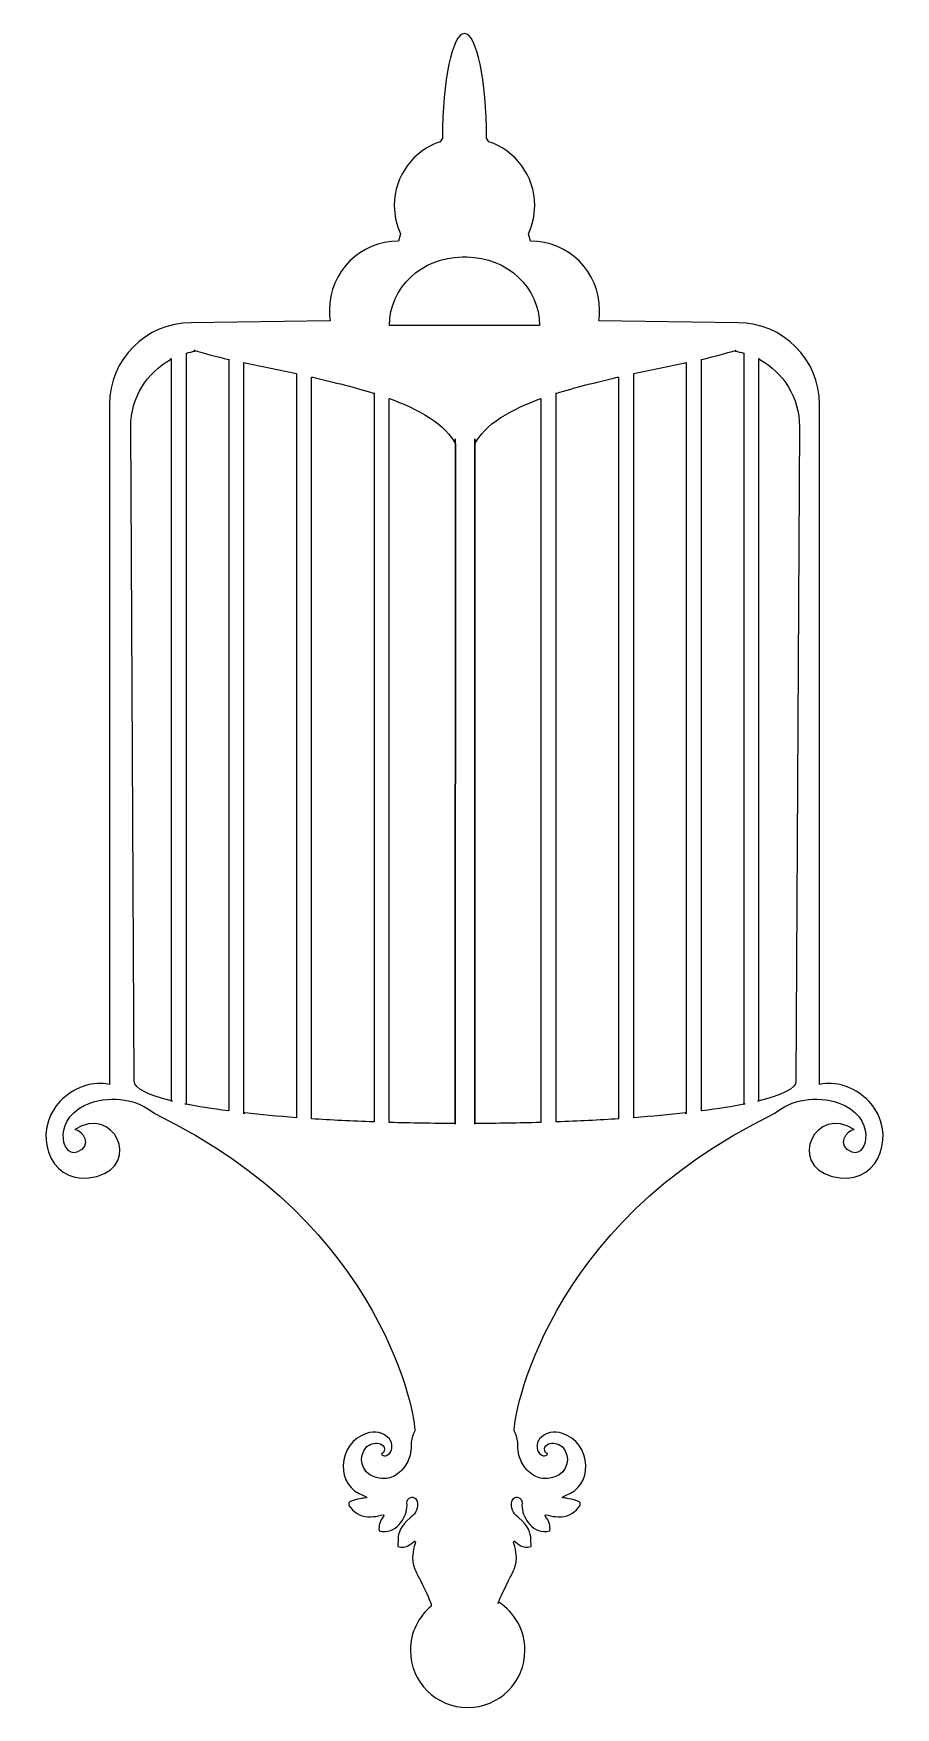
# Model space of a CAD drawing. Header units: centimetres. Extents: x -4.5 to 4.5, y -8.7 to 8.7.
import ezdxf

# ---------------------------------------------------------------- set-up
doc = ezdxf.new("R2010")
doc.units = ezdxf.units.CM
doc.header["$MEASUREMENT"] = 0
doc.layers.add('Camada 1', color=7, linetype='Continuous')

msp = doc.modelspace()

# ---------------------------------------------------------------- linework, layer by layer
at = {"layer": 'Camada 1'}
for points, knots in [([(0.35799, -7.63033), (0.52193, -7.73672), (0.63038, -7.9215), (0.63038, -8.13156), (0.63038, -8.13156), (0.63038, -8.46152), (0.36297, -8.72896), (0.033, -8.72896), (0.033, -8.72896), (-0.29696, -8.72896), (-0.56443, -8.46152), (-0.56443, -8.13156), (-0.56443, -8.13156), (-0.56443, -7.94693), (-0.48074, -7.78197), (-0.34906, -7.67235), (-0.34906, -7.67235), (-0.34906, -7.67235), (-0.34753, -7.65116), (-0.34753, -7.65116), (-0.34753, -7.65116), (-0.36087, -7.61071), (-0.39108, -7.53982), (-0.45649, -7.4119), (-0.45649, -7.4119), (-0.47615, -7.37277), (-0.49475, -7.34102), (-0.51729, -7.28638), (-0.51729, -7.28638), (-0.53711, -7.23788), (-0.54478, -7.18954), (-0.54018, -7.13917), (-0.54018, -7.13917), (-0.53711, -7.09578), (-0.52941, -7.05924), (-0.51404, -7.0186), (-0.51404, -7.0186), (-0.50806, -6.99058), (-0.51489, -6.98682), (-0.53539, -7.00476), (-0.53539, -7.00476), (-0.58611, -7.04918), (-0.63135, -7.06077), (-0.66279, -7.05617), (-0.66279, -7.05617), (-0.66279, -7.05617), (-0.6956, -7.05106), (-0.6956, -7.05106), (-0.6956, -7.05106), (-0.6956, -7.05106), (-0.69388, -6.97182), (-0.69388, -6.97182), (-0.69388, -6.97182), (-0.69269, -6.91409), (-0.66229, -6.82905), (-0.57196, -6.75491), (-0.57196, -6.75491), (-0.56751, -6.75134), (-0.56103, -6.74639), (-0.55556, -6.74195), (-0.55556, -6.74195), (-0.5045, -6.70438), (-0.48195, -6.6417), (-0.49545, -6.57936), (-0.49545, -6.57936), (-0.49886, -6.56399), (-0.5081, -6.55134), (-0.52037, -6.54383), (-0.52037, -6.54383), (-0.53164, -6.53666), (-0.54532, -6.53428), (-0.55897, -6.53735), (-0.55897, -6.53735), (-0.58527, -6.54349), (-0.60268, -6.56878), (-0.6003, -6.59643), (-0.6003, -6.59643), (-0.59689, -6.66268), (-0.6126, -6.72076), (-0.64814, -6.77439), (-0.64814, -6.77439), (-0.6874, -6.84458), (-0.75096, -6.88626), (-0.82814, -6.8929), (-0.82814, -6.8929), (-0.84949, -6.89597), (-0.86844, -6.89324), (-0.88878, -6.8847), (-0.88878, -6.8847), (-0.89013, -6.88332), (-0.891, -6.88213), (-0.89151, -6.88163), (-0.89151, -6.88163), (-0.89664, -6.83229), (-0.88487, -6.78839), (-0.85632, -6.74944), (-0.85632, -6.74944), (-0.84214, -6.73031), (-0.82645, -6.71018), (-0.87323, -6.72364), (-0.87323, -6.72364), (-0.90808, -6.73406), (-0.93914, -6.73883), (-0.97605, -6.7402), (-0.97605, -6.7402), (-1.06109, -6.7443), (-1.13591, -6.71049), (-1.19105, -6.64302), (-1.19105, -6.64302), (-1.20113, -6.63156), (-1.20658, -6.61894), (-1.20796, -6.60389), (-1.20796, -6.60389), (-1.21069, -6.57897), (-1.1352, -6.55489), (-1.05971, -6.54737), (-1.05971, -6.54737), (-1.05529, -6.54684), (-1.05066, -6.54652), (-1.0464, -6.54599), (-1.0464, -6.54599), (-1.01907, -6.54342), (-0.99311, -6.54035), (-1.06193, -6.51559), (-1.06193, -6.51559), (-1.18917, -6.46966), (-1.27045, -6.34687), (-1.26637, -6.2046), (-1.26637, -6.2046), (-1.26312, -6.04918), (-1.16474, -5.91515), (-1.02129, -5.8726), (-1.02129, -5.8726), (-0.93848, -5.83879), (-0.84317, -5.86083), (-0.78372, -5.92792), (-0.78372, -5.92792), (-0.75554, -5.96345), (-0.7516, -6.00616), (-0.76221, -6.04151), (-0.76221, -6.04151), (-0.77827, -6.09427), (-0.82984, -6.1211), (-0.86212, -6.09257), (-0.86212, -6.09257), (-0.86604, -6.0895), (-0.87117, -6.08643), (-0.86143, -6.08199), (-0.86143, -6.08199), (-0.83614, -6.06731), (-0.82881, -6.03759), (-0.83854, -6.01436), (-0.83854, -6.01436), (-0.85169, -5.99436), (-0.87116, -5.98055), (-0.89302, -5.97473), (-0.89302, -5.97473), (-0.94049, -5.96653), (-0.98729, -5.98087), (-1.02214, -6.01058), (-1.02214, -6.01058), (-1.11829, -6.11186), (-1.07612, -6.27921), (-0.9429, -6.32297), (-0.9429, -6.32297), (-0.91147, -6.33593), (-0.87424, -6.3426), (-0.83138, -6.34054), (-0.83138, -6.34054), (-0.78476, -6.3385), (-0.73848, -6.3226), (-0.69816, -6.29273), (-0.69816, -6.29273), (-0.65186, -6.25701), (-0.61635, -6.2128), (-0.59243, -6.16293), (-0.59243, -6.16293), (-0.56494, -6.10591), (-0.5528, -6.04151), (-0.5569, -5.97251), (-0.5569, -5.97251), (-0.55656, -5.96859), (-0.55656, -5.96449), (-0.55624, -5.96108), (-0.55624, -5.96108), (-0.55164, -5.91822), (-0.53865, -5.87893), (-0.51867, -5.84477), (-0.51867, -5.84477), (-0.50639, -5.74164), (-0.81244, -3.70127), (-3.23155, -2.53536), (-3.23155, -2.53536), (-3.41292, -2.38643), (-3.67063, -2.34494), (-3.90052, -2.42246), (-3.90052, -2.42246), (-4.30509, -2.55925), (-4.21135, -2.99475), (-4.0467, -2.93856), (-4.0467, -2.93856), (-3.87334, -2.8798), (-3.98659, -2.69641), (-4.06771, -2.7017), (-4.06771, -2.7017), (-3.66345, -2.43852), (-3.3663, -3.06426), (-3.83665, -3.19081), (-3.83665, -3.19081), (-4.29534, -3.31447), (-4.49806, -2.8033), (-4.28015, -2.48223), (-4.28015, -2.48223), (-4.18231, -2.33811), (-4.0093, -2.22982), (-3.82946, -2.22162), (-3.82946, -2.22162), (-3.79258, -2.21993), (-3.75091, -2.22263), (-3.70616, -2.23048), (-3.70616, -2.23048), (-3.70616, -2.23048), (-3.70531, -2.22299), (-3.70531, -2.22299), (-3.70531, -2.22299), (-3.70531, -2.22299), (-3.70532, 4.85972), (-3.70532, 4.85972), (-3.70532, 4.85972), (-3.70532, 5.33055), (-3.32363, 5.71226), (-2.85278, 5.71226), (-2.85278, 5.71226), (-2.85278, 5.71226), (-1.40146, 5.73266), (-1.40146, 5.73266), (-1.40146, 5.73266), (-1.4071, 5.76878), (-1.41001, 5.80576), (-1.41001, 5.84341), (-1.41001, 5.84341), (-1.41001, 6.24185), (-1.08706, 6.5648), (-0.68862, 6.5648), (-0.68862, 6.5648), (-0.68862, 6.5648), (-0.66692, 6.64081), (-0.66692, 6.64081), (-0.66692, 6.64081), (-0.70894, 6.73064), (-0.73233, 6.83081), (-0.73233, 6.93643), (-0.73233, 6.93643), (-0.73233, 7.24573), (-0.53167, 7.50804), (-0.25328, 7.60043), (-0.25328, 7.60043), (-0.25328, 7.60043), (-0.22955, 7.63596), (-0.22955, 7.63596), (-0.22955, 7.63596), (-0.22955, 8.23958), (-0.12673, 8.72898), (0, 8.72898), (0, 8.72898), (0.12671, 8.72898), (0.22953, 8.23961), (0.22953, 7.63596), (0.22953, 7.63596), (0.22953, 7.63596), (0.25326, 7.60043), (0.25326, 7.60043), (0.25326, 7.60043), (0.53163, 7.50804), (0.73229, 7.24573), (0.73229, 6.93643), (0.73229, 6.93643), (0.73229, 6.83081), (0.7089, 6.73064), (0.66688, 6.64081), (0.66688, 6.64081), (0.66688, 6.64081), (0.68855, 6.5648), (0.68855, 6.5648), (0.68855, 6.5648), (1.08701, 6.5648), (1.40996, 6.24185), (1.40996, 5.84341), (1.40996, 5.84341), (1.40996, 5.80576), (1.40705, 5.76877), (1.40141, 5.73266), (1.40141, 5.73266), (1.40141, 5.73266), (2.8527, 5.71226), (2.8527, 5.71226), (2.8527, 5.71226), (3.32358, 5.71226), (3.70527, 5.33055), (3.70527, 4.85972), (3.70527, 4.85972), (3.70527, 4.85972), (3.70527, -2.22299), (3.70527, -2.22299), (3.70527, -2.22299), (3.70527, -2.22299), (3.70614, -2.23048), (3.70614, -2.23048), (3.70614, -2.23048), (3.75088, -2.22262), (3.79255, -2.21992), (3.82944, -2.22162), (3.82944, -2.22162), (4.00928, -2.22982), (4.18229, -2.33809), (4.2801, -2.48223), (4.2801, -2.48223), (4.49801, -2.8033), (4.29529, -3.31445), (3.83661, -3.19081), (3.83661, -3.19081), (3.36626, -3.06426), (3.66344, -2.43849), (4.06764, -2.7017), (4.06764, -2.7017), (3.98652, -2.69641), (3.87328, -2.87979), (4.04666, -2.93856), (4.04666, -2.93856), (4.21126, -2.99476), (4.30505, -2.55925), (3.90048, -2.42246), (3.90048, -2.42246), (3.67058, -2.34491), (3.41285, -2.38642), (3.23153, -2.53536), (3.23153, -2.53536), (0.81237, -3.70127), (0.50635, -5.74163), (0.51865, -5.84477), (0.51865, -5.84477), (0.53863, -5.87893), (0.55159, -5.91822), (0.55622, -5.96108), (0.55622, -5.96108), (0.55656, -5.96449), (0.55656, -5.96857), (0.55688, -5.97251), (0.55688, -5.97251), (0.55281, -6.04151), (0.56492, -6.10591), (0.59241, -6.16293), (0.59241, -6.16293), (0.6163, -6.2128), (0.65184, -6.25704), (0.69811, -6.29273), (0.69811, -6.29273), (0.73841, -6.3226), (0.78471, -6.33848), (0.83133, -6.34054), (0.83133, -6.34054), (0.87419, -6.3426), (0.91142, -6.33594), (0.94285, -6.32297), (0.94285, -6.32297), (1.07607, -6.27923), (1.11824, -6.11186), (1.02209, -6.01058), (1.02209, -6.01058), (0.98727, -5.98087), (0.94047, -5.96653), (0.89297, -5.97473), (0.89297, -5.97473), (0.87112, -5.98055), (0.85164, -5.99436), (0.83849, -6.01436), (0.83849, -6.01436), (0.82875, -6.03759), (0.83608, -6.0673), (0.86135, -6.08199), (0.86135, -6.08199), (0.87109, -6.08644), (0.86598, -6.0895), (0.86204, -6.09257), (0.86204, -6.09257), (0.82976, -6.12109), (0.77817, -6.09426), (0.76213, -6.04151), (0.76213, -6.04151), (0.75155, -6.00616), (0.75546, -5.96346), (0.78364, -5.92792), (0.78364, -5.92792), (0.84307, -5.86082), (0.93837, -5.83878), (1.02121, -5.8726), (1.02121, -5.8726), (1.16467, -5.91512), (1.26304, -6.04918), (1.26629, -6.2046), (1.26629, -6.2046), (1.27039, -6.34687), (1.18908, -6.46966), (1.06185, -6.51559), (1.06185, -6.51559), (0.99301, -6.54038), (1.01899, -6.54345), (1.04632, -6.54599), (1.04632, -6.54599), (1.05058, -6.54652), (1.05518, -6.54684), (1.05963, -6.54737), (1.05963, -6.54737), (1.13514, -6.55488), (1.2106, -6.57893), (1.20788, -6.60389), (1.20788, -6.60389), (1.20653, -6.61892), (1.20105, -6.63157), (1.19097, -6.64302), (1.19097, -6.64302), (1.1358, -6.71049), (1.06101, -6.7443), (0.97594, -6.7402), (0.97594, -6.7402), (0.93906, -6.73882), (0.90799, -6.73406), (0.87312, -6.72364), (0.87312, -6.72364), (0.82632, -6.71015), (0.84203, -6.73031), (0.85621, -6.74944), (0.85621, -6.74944), (0.88473, -6.78839), (0.89651, -6.83228), (0.8914, -6.88163), (0.8914, -6.88163), (0.89087, -6.88216), (0.89002, -6.88332), (0.88865, -6.8847), (0.88865, -6.8847), (0.8683, -6.89322), (0.84939, -6.89597), (0.82801, -6.8929), (0.82801, -6.8929), (0.75083, -6.88623), (0.6873, -6.84459), (0.64801, -6.77439), (0.64801, -6.77439), (0.61248, -6.72079), (0.59676, -6.66268), (0.60017, -6.59643), (0.60017, -6.59643), (0.60258, -6.56875), (0.58514, -6.54349), (0.55884, -6.53735), (0.55884, -6.53735), (0.54516, -6.53428), (0.53151, -6.53666), (0.52024, -6.54383), (0.52024, -6.54383), (0.50794, -6.55134), (0.49873, -6.56399), (0.49532, -6.57936), (0.49532, -6.57936), (0.48183, -6.64167), (0.50437, -6.70438), (0.55541, -6.74195), (0.55541, -6.74195), (0.56089, -6.7464), (0.56737, -6.75134), (0.57181, -6.75491), (0.57181, -6.75491), (0.66214, -6.82905), (0.69254, -6.91411), (0.69373, -6.97182), (0.69373, -6.97182), (0.69373, -6.97182), (0.69542, -7.05106), (0.69542, -7.05106), (0.69542, -7.05106), (0.69542, -7.05106), (0.66264, -7.05617), (0.66264, -7.05617), (0.66264, -7.05617), (0.63121, -7.06077), (0.58596, -7.04916), (0.53524, -7.00476), (0.53524, -7.00476), (0.51476, -6.98682), (0.50793, -6.9906), (0.51389, -7.0186), (0.51389, -7.0186), (0.52926, -7.05924), (0.53696, -7.09578), (0.54, -7.13917), (0.54, -7.13917), (0.54463, -7.18955), (0.53696, -7.23789), (0.51714, -7.28638), (0.51714, -7.28638), (0.49457, -7.34102), (0.47597, -7.37279), (0.45634, -7.4119), (0.45634, -7.4119), (0.39469, -7.53247), (0.36429, -7.60232), (0.34995, -7.64399), (0.34995, -7.64399), (0.34995, -7.64399), (0.35799, -7.63033), (0.35799, -7.63033)], [0, 0, 0, 0, 0.00775194, 0.00775194, 0.00775194, 0.00775194, 0.01550388, 0.01550388, 0.01550388, 0.01550388, 0.02325581, 0.02325581, 0.02325581, 0.02325581, 0.03100775, 0.03100775, 0.03100775, 0.03100775, 0.03875969, 0.03875969, 0.03875969, 0.03875969, 0.04651163, 0.04651163, 0.04651163, 0.04651163, 0.05426357, 0.05426357, 0.05426357, 0.05426357, 0.0620155, 0.0620155, 0.0620155, 0.0620155, 0.06976744, 0.06976744, 0.06976744, 0.06976744, 0.07751938, 0.07751938, 0.07751938, 0.07751938, 0.08527132, 0.08527132, 0.08527132, 0.08527132, 0.09302326, 0.09302326, 0.09302326, 0.09302326, 0.10077519, 0.10077519, 0.10077519, 0.10077519, 0.10852713, 0.10852713, 0.10852713, 0.10852713, 0.11627907, 0.11627907, 0.11627907, 0.11627907, 0.12403101, 0.12403101, 0.12403101, 0.12403101, 0.13178295, 0.13178295, 0.13178295, 0.13178295, 0.13953488, 0.13953488, 0.13953488, 0.13953488, 0.14728682, 0.14728682, 0.14728682, 0.14728682, 0.15503876, 0.15503876, 0.15503876, 0.15503876, 0.1627907, 0.1627907, 0.1627907, 0.1627907, 0.17054264, 0.17054264, 0.17054264, 0.17054264, 0.17829457, 0.17829457, 0.17829457, 0.17829457, 0.18604651, 0.18604651, 0.18604651, 0.18604651, 0.19379845, 0.19379845, 0.19379845, 0.19379845, 0.20155039, 0.20155039, 0.20155039, 0.20155039, 0.20930233, 0.20930233, 0.20930233, 0.20930233, 0.21705426, 0.21705426, 0.21705426, 0.21705426, 0.2248062, 0.2248062, 0.2248062, 0.2248062, 0.23255814, 0.23255814, 0.23255814, 0.23255814, 0.24031008, 0.24031008, 0.24031008, 0.24031008, 0.24806202, 0.24806202, 0.24806202, 0.24806202, 0.25581395, 0.25581395, 0.25581395, 0.25581395, 0.26356589, 0.26356589, 0.26356589, 0.26356589, 0.27131783, 0.27131783, 0.27131783, 0.27131783, 0.27906977, 0.27906977, 0.27906977, 0.27906977, 0.28682171, 0.28682171, 0.28682171, 0.28682171, 0.29457364, 0.29457364, 0.29457364, 0.29457364, 0.30232558, 0.30232558, 0.30232558, 0.30232558, 0.31007752, 0.31007752, 0.31007752, 0.31007752, 0.31782946, 0.31782946, 0.31782946, 0.31782946, 0.3255814, 0.3255814, 0.3255814, 0.3255814, 0.33333333, 0.33333333, 0.33333333, 0.33333333, 0.34108527, 0.34108527, 0.34108527, 0.34108527, 0.34883721, 0.34883721, 0.34883721, 0.34883721, 0.35658915, 0.35658915, 0.35658915, 0.35658915, 0.36434109, 0.36434109, 0.36434109, 0.36434109, 0.37209302, 0.37209302, 0.37209302, 0.37209302, 0.37984496, 0.37984496, 0.37984496, 0.37984496, 0.3875969, 0.3875969, 0.3875969, 0.3875969, 0.39534884, 0.39534884, 0.39534884, 0.39534884, 0.40310078, 0.40310078, 0.40310078, 0.40310078, 0.41085271, 0.41085271, 0.41085271, 0.41085271, 0.41860465, 0.41860465, 0.41860465, 0.41860465, 0.42635659, 0.42635659, 0.42635659, 0.42635659, 0.43410853, 0.43410853, 0.43410853, 0.43410853, 0.44186047, 0.44186047, 0.44186047, 0.44186047, 0.4496124, 0.4496124, 0.4496124, 0.4496124, 0.45736434, 0.45736434, 0.45736434, 0.45736434, 0.46511628, 0.46511628, 0.46511628, 0.46511628, 0.47286822, 0.47286822, 0.47286822, 0.47286822, 0.48062016, 0.48062016, 0.48062016, 0.48062016, 0.48837209, 0.48837209, 0.48837209, 0.48837209, 0.49612403, 0.49612403, 0.49612403, 0.49612403, 0.50387597, 0.50387597, 0.50387597, 0.50387597, 0.51162791, 0.51162791, 0.51162791, 0.51162791, 0.51937984, 0.51937984, 0.51937984, 0.51937984, 0.52713178, 0.52713178, 0.52713178, 0.52713178, 0.53488372, 0.53488372, 0.53488372, 0.53488372, 0.54263566, 0.54263566, 0.54263566, 0.54263566, 0.5503876, 0.5503876, 0.5503876, 0.5503876, 0.55813953, 0.55813953, 0.55813953, 0.55813953, 0.56589147, 0.56589147, 0.56589147, 0.56589147, 0.57364341, 0.57364341, 0.57364341, 0.57364341, 0.58139535, 0.58139535, 0.58139535, 0.58139535, 0.58914729, 0.58914729, 0.58914729, 0.58914729, 0.59689922, 0.59689922, 0.59689922, 0.59689922, 0.60465116, 0.60465116, 0.60465116, 0.60465116, 0.6124031, 0.6124031, 0.6124031, 0.6124031, 0.62015504, 0.62015504, 0.62015504, 0.62015504, 0.62790698, 0.62790698, 0.62790698, 0.62790698, 0.63565891, 0.63565891, 0.63565891, 0.63565891, 0.64341085, 0.64341085, 0.64341085, 0.64341085, 0.65116279, 0.65116279, 0.65116279, 0.65116279, 0.65891473, 0.65891473, 0.65891473, 0.65891473, 0.66666667, 0.66666667, 0.66666667, 0.66666667, 0.6744186, 0.6744186, 0.6744186, 0.6744186, 0.68217054, 0.68217054, 0.68217054, 0.68217054, 0.68992248, 0.68992248, 0.68992248, 0.68992248, 0.69767442, 0.69767442, 0.69767442, 0.69767442, 0.70542636, 0.70542636, 0.70542636, 0.70542636, 0.71317829, 0.71317829, 0.71317829, 0.71317829, 0.72093023, 0.72093023, 0.72093023, 0.72093023, 0.72868217, 0.72868217, 0.72868217, 0.72868217, 0.73643411, 0.73643411, 0.73643411, 0.73643411, 0.74418605, 0.74418605, 0.74418605, 0.74418605, 0.75193798, 0.75193798, 0.75193798, 0.75193798, 0.75968992, 0.75968992, 0.75968992, 0.75968992, 0.76744186, 0.76744186, 0.76744186, 0.76744186, 0.7751938, 0.7751938, 0.7751938, 0.7751938, 0.78294574, 0.78294574, 0.78294574, 0.78294574, 0.79069767, 0.79069767, 0.79069767, 0.79069767, 0.79844961, 0.79844961, 0.79844961, 0.79844961, 0.80620155, 0.80620155, 0.80620155, 0.80620155, 0.81395349, 0.81395349, 0.81395349, 0.81395349, 0.82170543, 0.82170543, 0.82170543, 0.82170543, 0.82945736, 0.82945736, 0.82945736, 0.82945736, 0.8372093, 0.8372093, 0.8372093, 0.8372093, 0.84496124, 0.84496124, 0.84496124, 0.84496124, 0.85271318, 0.85271318, 0.85271318, 0.85271318, 0.86046512, 0.86046512, 0.86046512, 0.86046512, 0.86821705, 0.86821705, 0.86821705, 0.86821705, 0.87596899, 0.87596899, 0.87596899, 0.87596899, 0.88372093, 0.88372093, 0.88372093, 0.88372093, 0.89147287, 0.89147287, 0.89147287, 0.89147287, 0.89922481, 0.89922481, 0.89922481, 0.89922481, 0.90697674, 0.90697674, 0.90697674, 0.90697674, 0.91472868, 0.91472868, 0.91472868, 0.91472868, 0.92248062, 0.92248062, 0.92248062, 0.92248062, 0.93023256, 0.93023256, 0.93023256, 0.93023256, 0.9379845, 0.9379845, 0.9379845, 0.9379845, 0.94573643, 0.94573643, 0.94573643, 0.94573643, 0.95348837, 0.95348837, 0.95348837, 0.95348837, 0.96124031, 0.96124031, 0.96124031, 0.96124031, 0.96899225, 0.96899225, 0.96899225, 0.96899225, 0.97674419, 0.97674419, 0.97674419, 0.97674419, 0.98449612, 0.98449612, 0.98449612, 0.98449612, 1, 1, 1, 1]), ([(0.78321, 5.684), (0.78321, 6.07841), (0.44404, 6.39814), (0.02544, 6.39814), (0.02544, 6.39814), (0.02544, 6.39814), (-0.02547, 6.39814), (-0.02547, 6.39814), (-0.02547, 6.39814), (-0.44404, 6.39814), (-0.78321, 6.07844), (-0.78321, 5.684), (-0.78321, 5.684), (-0.78321, 5.684), (0.78321, 5.684), (0.78321, 5.684)], [0, 0, 0, 0, 0.2, 0.2, 0.2, 0.2, 0.4, 0.4, 0.4, 0.4, 0.6, 0.6, 0.6, 0.6, 1, 1, 1, 1]), ([(-2.46011, -2.50747), (-2.46011, -2.50747), (-2.46011, 5.33417), (-2.46011, 5.33417), (-2.46011, 5.33417), (-2.46011, 5.33417), (-2.46088, 5.32999), (-2.46088, 5.32999), (-2.46088, 5.32999), (-2.58632, 5.35843), (-2.70821, 5.38981), (-2.82362, 5.42744), (-2.82362, 5.42744), (-2.82362, 5.42744), (-2.8101, 5.41495), (-2.8101, 5.41495), (-2.8101, 5.41495), (-2.84161, 5.41008), (-2.87252, 5.40339), (-2.9027, 5.39495), (-2.9027, 5.39495), (-2.9027, 5.39495), (-2.90103, 5.38879), (-2.90103, 5.38879), (-2.90103, 5.38879), (-2.90103, 5.38879), (-2.90103, -2.43589), (-2.90103, -2.43589), (-2.90103, -2.43589), (-2.90103, -2.43589), (-2.91735, -2.43401), (-2.91735, -2.43401), (-2.91735, -2.43401), (-2.78702, -2.46052), (-2.63507, -2.48515), (-2.4643, -2.50743), (-2.4643, -2.50743), (-2.4643, -2.50743), (-2.46011, -2.50744), (-2.46011, -2.50744), (-2.46011, -2.50744), (-2.46011, -2.50744), (-2.46011, -2.50747), (-2.46011, -2.50747)], [0, 0, 0, 0, 0.08333333, 0.08333333, 0.08333333, 0.08333333, 0.16666667, 0.16666667, 0.16666667, 0.16666667, 0.25, 0.25, 0.25, 0.25, 0.33333333, 0.33333333, 0.33333333, 0.33333333, 0.41666667, 0.41666667, 0.41666667, 0.41666667, 0.5, 0.5, 0.5, 0.5, 0.58333333, 0.58333333, 0.58333333, 0.58333333, 0.66666667, 0.66666667, 0.66666667, 0.66666667, 0.75, 0.75, 0.75, 0.75, 0.83333333, 0.83333333, 0.83333333, 0.83333333, 1, 1, 1, 1]), ([(2.4772, -2.50747), (2.64794, -2.48517), (2.79989, -2.46056), (2.93022, -2.43405), (2.93022, -2.43405), (2.93022, -2.43405), (2.9139, -2.43593), (2.9139, -2.43593), (2.9139, -2.43593), (2.9139, -2.43593), (2.9139, 5.38878), (2.9139, 5.38878), (2.9139, 5.38878), (2.9139, 5.38878), (2.91557, 5.39494), (2.91557, 5.39494), (2.91557, 5.39494), (2.88538, 5.40338), (2.85448, 5.4101), (2.82297, 5.41494), (2.82297, 5.41494), (2.82297, 5.41494), (2.83652, 5.42743), (2.83652, 5.42743), (2.83652, 5.42743), (2.72108, 5.38981), (2.59919, 5.35843), (2.47375, 5.32998), (2.47375, 5.32998), (2.47375, 5.32998), (2.47298, 5.33416), (2.47298, 5.33416), (2.47298, 5.33416), (2.47298, 5.33416), (2.47298, -2.50745), (2.47298, -2.50745), (2.47298, -2.50745), (2.47298, -2.50745), (2.4772, -2.50744), (2.4772, -2.50744), (2.4772, -2.50744), (2.4772, -2.50744), (2.4772, -2.50747), (2.4772, -2.50747)], [0, 0, 0, 0, 0.08333333, 0.08333333, 0.08333333, 0.08333333, 0.16666667, 0.16666667, 0.16666667, 0.16666667, 0.25, 0.25, 0.25, 0.25, 0.33333333, 0.33333333, 0.33333333, 0.33333333, 0.41666667, 0.41666667, 0.41666667, 0.41666667, 0.5, 0.5, 0.5, 0.5, 0.58333333, 0.58333333, 0.58333333, 0.58333333, 0.66666667, 0.66666667, 0.66666667, 0.66666667, 0.75, 0.75, 0.75, 0.75, 0.83333333, 0.83333333, 0.83333333, 0.83333333, 1, 1, 1, 1]), ([(-3.05981, -2.4005), (-3.05981, -2.4005), (-3.05981, 5.33838), (-3.05981, 5.33838), (-3.05981, 5.33838), (-3.05981, 5.33838), (-3.06751, 5.32801), (-3.06751, 5.32801), (-3.06751, 5.32801), (-3.31474, 5.19342), (-3.48251, 4.93127), (-3.48251, 4.62996), (-3.48251, 4.62996), (-3.48251, 4.62996), (-3.44629, -2.19812), (-3.44629, -2.19812), (-3.44629, -2.19812), (-3.44629, -2.27263), (-3.30331, -2.34311), (-3.04836, -2.405), (-3.04836, -2.405), (-3.04836, -2.405), (-3.05981, -2.4005), (-3.05981, -2.4005)], [0, 0, 0, 0, 0.14285714, 0.14285714, 0.14285714, 0.14285714, 0.28571429, 0.28571429, 0.28571429, 0.28571429, 0.42857143, 0.42857143, 0.42857143, 0.42857143, 0.57142857, 0.57142857, 0.57142857, 0.57142857, 0.71428571, 0.71428571, 0.71428571, 0.71428571, 1, 1, 1, 1]), ([(-1.75454, -2.57766), (-1.75454, -2.57766), (-1.75454, 5.17873), (-1.75454, 5.17873), (-1.75454, 5.17873), (-1.75454, 5.17873), (-1.75356, 5.18304), (-1.75356, 5.18304), (-1.75356, 5.18304), (-1.9312, 5.22273), (-2.11207, 5.25641), (-2.28865, 5.2929), (-2.28865, 5.2929), (-2.28865, 5.2929), (-2.30135, 5.29637), (-2.30135, 5.29637), (-2.30135, 5.29637), (-2.30135, 5.29637), (-2.30136, -2.53779), (-2.30136, -2.53779), (-2.30136, -2.53779), (-2.30136, -2.53779), (-2.29266, -2.52837), (-2.29266, -2.52837), (-2.29266, -2.52837), (-2.12727, -2.54718), (-1.94719, -2.56398), (-1.75455, -2.57846), (-1.75455, -2.57846), (-1.75455, -2.57846), (-1.75454, -2.57766), (-1.75454, -2.57766)], [0, 0, 0, 0, 0.11111111, 0.11111111, 0.11111111, 0.11111111, 0.22222222, 0.22222222, 0.22222222, 0.22222222, 0.33333333, 0.33333333, 0.33333333, 0.33333333, 0.44444444, 0.44444444, 0.44444444, 0.44444444, 0.55555556, 0.55555556, 0.55555556, 0.55555556, 0.66666667, 0.66666667, 0.66666667, 0.66666667, 0.77777778, 0.77777778, 0.77777778, 0.77777778, 1, 1, 1, 1]), ([(1.76738, -2.57843), (1.96002, -2.56396), (2.1401, -2.54716), (2.30552, -2.52834), (2.30552, -2.52834), (2.30552, -2.52834), (2.3142, -2.53776), (2.3142, -2.53776), (2.3142, -2.53776), (2.3142, -2.53776), (2.31419, 5.29636), (2.31419, 5.29636), (2.31419, 5.29636), (2.31419, 5.29636), (2.30152, 5.29289), (2.30152, 5.29289), (2.30152, 5.29289), (2.12494, 5.25643), (1.94407, 5.22272), (1.76643, 5.18303), (1.76643, 5.18303), (1.76643, 5.18303), (1.76738, 5.17872), (1.76738, 5.17872), (1.76738, 5.17872), (1.76738, 5.17872), (1.76738, -2.57767), (1.76738, -2.57767), (1.76738, -2.57767), (1.76738, -2.57767), (1.76738, -2.57843), (1.76738, -2.57843)], [0, 0, 0, 0, 0.11111111, 0.11111111, 0.11111111, 0.11111111, 0.22222222, 0.22222222, 0.22222222, 0.22222222, 0.33333333, 0.33333333, 0.33333333, 0.33333333, 0.44444444, 0.44444444, 0.44444444, 0.44444444, 0.55555556, 0.55555556, 0.55555556, 0.55555556, 0.66666667, 0.66666667, 0.66666667, 0.66666667, 0.77777778, 0.77777778, 0.77777778, 0.77777778, 1, 1, 1, 1]), ([(3.06122, -2.40502), (3.31617, -2.34313), (3.45915, -2.27265), (3.45915, -2.19814), (3.45915, -2.19814), (3.45915, -2.19814), (3.49537, 4.62994), (3.49537, 4.62994), (3.49537, 4.62994), (3.49537, 4.93125), (3.3276, 5.19337), (3.08034, 5.32799), (3.08034, 5.32799), (3.08034, 5.32799), (3.07264, 5.33836), (3.07264, 5.33836), (3.07264, 5.33836), (3.07264, 5.33836), (3.07264, -2.40049), (3.07264, -2.40049), (3.07264, -2.40049), (3.07264, -2.40049), (3.06122, -2.40502), (3.06122, -2.40502)], [0, 0, 0, 0, 0.14285714, 0.14285714, 0.14285714, 0.14285714, 0.28571429, 0.28571429, 0.28571429, 0.28571429, 0.42857143, 0.42857143, 0.42857143, 0.42857143, 0.57142857, 0.57142857, 0.57142857, 0.57142857, 0.71428571, 0.71428571, 0.71428571, 0.71428571, 1, 1, 1, 1]), ([(-0.94317, -2.62222), (-0.94317, -2.62222), (-0.94317, 4.98127), (-0.94317, 4.98127), (-0.94317, 4.98127), (-0.94317, 4.98127), (-0.94486, 4.97582), (-0.94486, 4.97582), (-0.94486, 4.97582), (-1.14391, 5.03839), (-1.35965, 5.09102), (-1.58184, 5.1432), (-1.58184, 5.1432), (-1.58184, 5.1432), (-1.59578, 5.14511), (-1.59578, 5.14511), (-1.59578, 5.14511), (-1.59578, 5.14511), (-1.59578, -2.58654), (-1.59578, -2.58654), (-1.59578, -2.58654), (-1.59578, -2.58654), (-1.59602, -2.58964), (-1.59602, -2.58964), (-1.59602, -2.58964), (-1.39245, -2.60313), (-1.17634, -2.61411), (-0.94991, -2.62224), (-0.94991, -2.62224), (-0.94991, -2.62224), (-0.94317, -2.62222), (-0.94317, -2.62222)], [0, 0, 0, 0, 0.11111111, 0.11111111, 0.11111111, 0.11111111, 0.22222222, 0.22222222, 0.22222222, 0.22222222, 0.33333333, 0.33333333, 0.33333333, 0.33333333, 0.44444444, 0.44444444, 0.44444444, 0.44444444, 0.55555556, 0.55555556, 0.55555556, 0.55555556, 0.66666667, 0.66666667, 0.66666667, 0.66666667, 0.77777778, 0.77777778, 0.77777778, 0.77777778, 1, 1, 1, 1]), ([(0.96278, -2.62222), (1.18921, -2.61407), (1.40532, -2.60309), (1.60889, -2.58962), (1.60889, -2.58962), (1.60889, -2.58962), (1.60863, -2.58652), (1.60863, -2.58652), (1.60863, -2.58652), (1.60863, -2.58652), (1.60863, 5.14513), (1.60863, 5.14513), (1.60863, 5.14513), (1.60863, 5.14513), (1.59471, 5.14322), (1.59471, 5.14322), (1.59471, 5.14322), (1.37251, 5.09102), (1.15675, 5.03842), (0.95773, 4.97584), (0.95773, 4.97584), (0.95773, 4.97584), (0.95604, 4.98129), (0.95604, 4.98129), (0.95604, 4.98129), (0.95604, 4.98129), (0.95604, -2.6222), (0.95604, -2.6222), (0.95604, -2.6222), (0.95604, -2.6222), (0.96278, -2.62222), (0.96278, -2.62222)], [0, 0, 0, 0, 0.11111111, 0.11111111, 0.11111111, 0.11111111, 0.22222222, 0.22222222, 0.22222222, 0.22222222, 0.33333333, 0.33333333, 0.33333333, 0.33333333, 0.44444444, 0.44444444, 0.44444444, 0.44444444, 0.55555556, 0.55555556, 0.55555556, 0.55555556, 0.66666667, 0.66666667, 0.66666667, 0.66666667, 0.77777778, 0.77777778, 0.77777778, 0.77777778, 1, 1, 1, 1]), ([(-0.09648, -2.6437), (-0.09648, -2.6437), (-0.09648, 4.50005), (-0.09648, 4.50005), (-0.09648, 4.50005), (-0.09648, 4.50005), (-0.09413, 4.44843), (-0.09413, 4.44843), (-0.09413, 4.44843), (-0.14615, 4.54342), (-0.22909, 4.63583), (-0.36723, 4.72394), (-0.36723, 4.72394), (-0.48941, 4.80138), (-0.62991, 4.86547), (-0.78323, 4.92127), (-0.78323, 4.92127), (-0.78323, 4.92127), (-0.78442, 4.91828), (-0.78442, 4.91828), (-0.78442, 4.91828), (-0.78442, 4.91828), (-0.78442, -2.6278), (-0.78442, -2.6278), (-0.78442, -2.6278), (-0.78442, -2.6278), (-0.77717, -2.6278), (-0.77717, -2.6278), (-0.77717, -2.6278), (-0.55833, -2.63412), (-0.33082, -2.63785), (-0.09645, -2.63867), (-0.09645, -2.63867), (-0.09645, -2.63867), (-0.09648, -2.6437), (-0.09648, -2.6437)], [0, 0, 0, 0, 0.1, 0.1, 0.1, 0.1, 0.2, 0.2, 0.2, 0.2, 0.3, 0.3, 0.3, 0.3, 0.4, 0.4, 0.4, 0.4, 0.5, 0.5, 0.5, 0.5, 0.6, 0.6, 0.6, 0.6, 0.7, 0.7, 0.7, 0.7, 0.8, 0.8, 0.8, 0.8, 1, 1, 1, 1]), ([(0.10929, -2.6387), (0.34366, -2.63788), (0.5712, -2.63415), (0.79004, -2.62783), (0.79004, -2.62783), (0.79004, -2.62783), (0.79726, -2.62783), (0.79726, -2.62783), (0.79726, -2.62783), (0.79726, -2.62783), (0.79726, 4.91827), (0.79726, 4.91827), (0.79726, 4.91827), (0.79726, 4.91827), (0.79607, 4.92126), (0.79607, 4.92126), (0.79607, 4.92126), (0.64274, 4.86546), (0.50228, 4.80135), (0.38007, 4.72393), (0.38007, 4.72393), (0.24193, 4.63582), (0.15898, 4.5434), (0.10697, 4.44842), (0.10697, 4.44842), (0.10697, 4.44842), (0.10932, 4.50004), (0.10932, 4.50004), (0.10932, 4.50004), (0.10932, 4.50004), (0.10932, -2.64371), (0.10932, -2.64371), (0.10932, -2.64371), (0.10932, -2.64371), (0.10929, -2.6387), (0.10929, -2.6387)], [0, 0, 0, 0, 0.1, 0.1, 0.1, 0.1, 0.2, 0.2, 0.2, 0.2, 0.3, 0.3, 0.3, 0.3, 0.4, 0.4, 0.4, 0.4, 0.5, 0.5, 0.5, 0.5, 0.6, 0.6, 0.6, 0.6, 0.7, 0.7, 0.7, 0.7, 0.8, 0.8, 0.8, 0.8, 1, 1, 1, 1]), ([(-0.09648, -2.6437), (-0.09648, -2.6437), (-0.09413, 4.4484), (-0.09413, 4.4484), (-0.09413, 4.4484), (-0.09413, 4.4484), (-0.09413, 4.4484), (-0.09413, 4.4484), (-0.09413, 4.4484), (-0.09413, 4.4484), (-0.09648, -2.6437), (-0.09648, -2.6437)], [0, 0, 0, 0, 0.25, 0.25, 0.25, 0.25, 0.5, 0.5, 0.5, 0.5, 1, 1, 1, 1]), ([(0.10696, 4.4484), (0.10696, 4.4484), (0.10696, 4.4484), (0.10696, 4.4484), (0.10696, 4.4484), (0.10696, 4.4484), (0.10931, -2.6437), (0.10931, -2.6437), (0.10931, -2.6437), (0.10931, -2.6437), (0.10696, 4.4484), (0.10696, 4.4484)], [0, 0, 0, 0, 0.25, 0.25, 0.25, 0.25, 0.5, 0.5, 0.5, 0.5, 1, 1, 1, 1]), ([(0.10696, 4.4484), (0.10696, 4.4484), (0.10696, 4.4484), (0.10696, 4.4484), (0.10696, 4.4484), (0.10696, 4.4484), (0.10696, 4.4484), (0.10696, 4.4484)], [0, 0, 0, 0, 0.33333333, 0.33333333, 0.33333333, 0.33333333, 1, 1, 1, 1])]:
    msp.add_open_spline(points, degree=3, knots=knots, dxfattribs=at)

doc.saveas('drawing.dxf')
